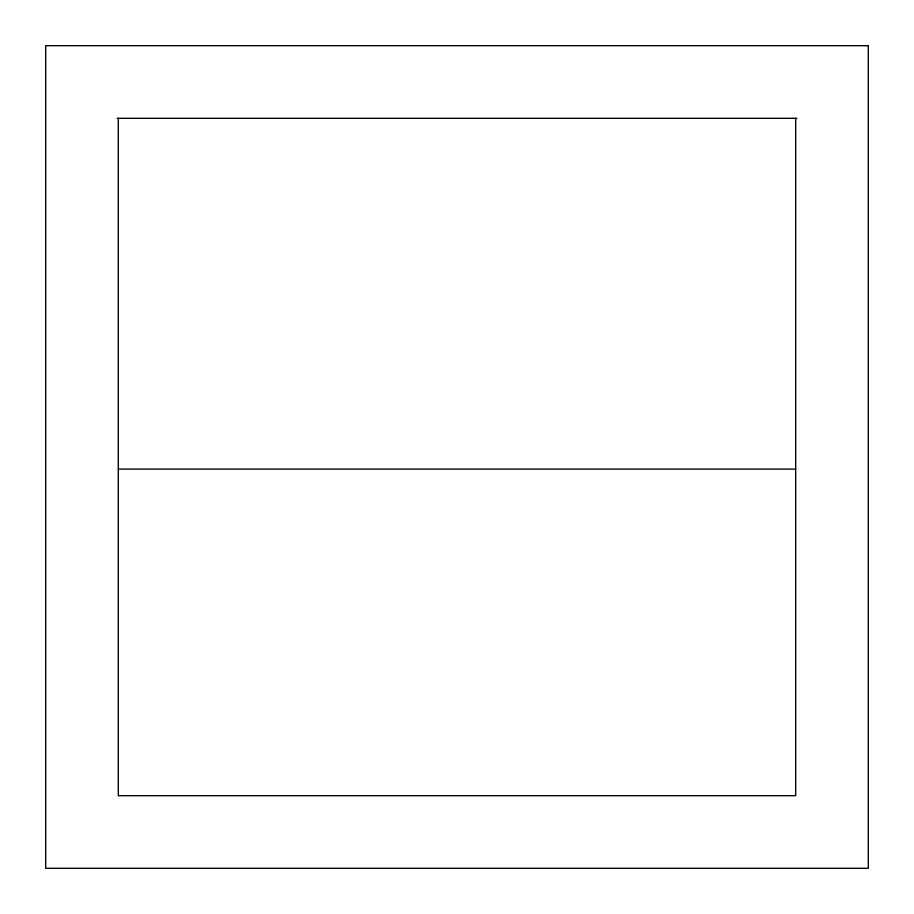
<?xml version="1.0" encoding="UTF-8"?>
<svg xmlns="http://www.w3.org/2000/svg" width="914" height="914" viewBox="0 0 914 914"><rect width="100%" height="100%" fill="white"/><g stroke="black" fill="none" stroke-linecap="round" stroke-linejoin="round"><path stroke-width="1.37" d="M117.049 118.306L796.951 118.306M118.306 469.099L795.694 469.099M795.694 118.306L795.694 795.694L118.306 795.694L118.306 118.306M868.3 45.7L45.7 45.7L45.7 868.3L868.3 868.3L868.3 45.7"/></g></svg>
